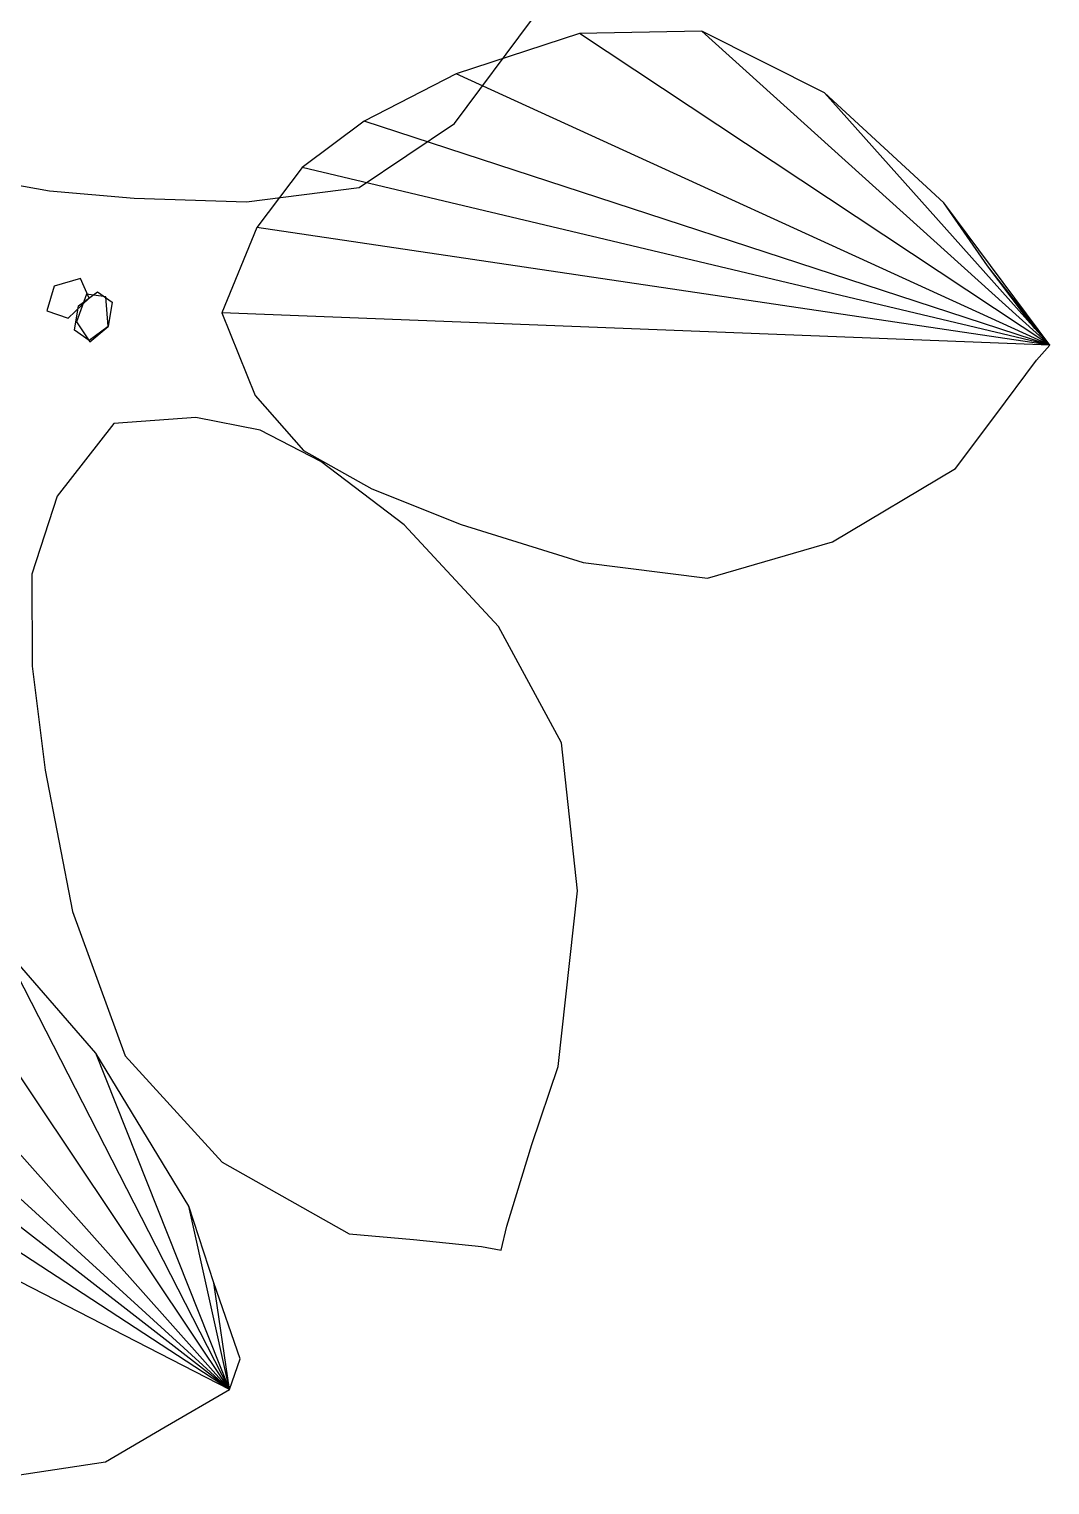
# Model space of a CAD drawing. Extents: x -23.2 to 18.8, y -18.4 to 11.3.
# Drawn here: x -4.0868 to -4.0049, y -0.7657 to -0.6489 of the extents above; entities that cross this region are included whole.
import ezdxf

# ---------------------------------------------------------------- set-up
doc = ezdxf.new("R2010")
doc.units = 0
doc.layers.add('FURNISHINGELEMENT', color=8, linetype='CONTINUOUS')

msp = doc.modelspace()

# ---------------------------------------------------------------- linework, layer by layer
at = {"layer": 'FURNISHINGELEMENT'}
for p, q in [((-4.05265, -0.65648, 4.19261), (-4.04647, -0.6482, 4.20556)), ((-4.04261, -0.64926, 4.22383), (-4.05251, -0.65249, 4.21297)), ((-4.04261, -0.64926, 4.22383), (-4.05251, -0.65249, 4.21297)), ((-4.04261, -0.64926, 4.22383), (-4.05251, -0.65249, 4.21297)), ((-4.04261, -0.64926, 4.22383), (-4.05251, -0.65249, 4.21297)), ((-4.04261, -0.64926, 4.22383), (-4.05251, -0.65249, 4.21297)), ((-4.04261, -0.64926, 4.22383), (-4.05251, -0.65249, 4.21297)), ((-4.0328, -0.64908, 4.23469), (-4.04261, -0.64926, 4.22383)), ((-4.0328, -0.64908, 4.23469), (-4.04261, -0.64926, 4.22383)), ((-4.0328, -0.64908, 4.23469), (-4.04261, -0.64926, 4.22383)), ((-4.0328, -0.64908, 4.23469), (-4.04261, -0.64926, 4.22383)), ((-4.0328, -0.64908, 4.23469), (-4.04261, -0.64926, 4.22383)), ((-4.00487, -0.67427, 4.25248), (-4.04261, -0.64926, 4.22383)), ((-4.00487, -0.67427, 4.25248), (-4.0328, -0.64908, 4.23469)), ((-4.02296, -0.65402, 4.24389), (-4.0328, -0.64908, 4.23469)), ((-4.02296, -0.65402, 4.24389), (-4.0328, -0.64908, 4.23469)), ((-4.02296, -0.65402, 4.24389), (-4.0328, -0.64908, 4.23469)), ((-4.02296, -0.65402, 4.24389), (-4.0328, -0.64908, 4.23469)), ((-4.05251, -0.65249, 4.21297), (-4.0599, -0.65631, 4.20496)), ((-4.05251, -0.65249, 4.21297), (-4.0599, -0.65631, 4.20496)), ((-4.05251, -0.65249, 4.21297), (-4.0599, -0.65631, 4.20496)), ((-4.05251, -0.65249, 4.21297), (-4.0599, -0.65631, 4.20496)), ((-4.05251, -0.65249, 4.21297), (-4.0599, -0.65631, 4.20496)), ((-4.05251, -0.65249, 4.21297), (-4.0599, -0.65631, 4.20496)), ((-4.05251, -0.65249, 4.21297), (-4.0599, -0.65631, 4.20496)), ((-4.00487, -0.67427, 4.25248), (-4.05251, -0.65249, 4.21297)), ((-4.00487, -0.67427, 4.25248), (-4.02296, -0.65402, 4.24389)), ((-4.01337, -0.66285, 4.25113), (-4.02296, -0.65402, 4.24389)), ((-4.01337, -0.66285, 4.25113), (-4.02296, -0.65402, 4.24389)), ((-4.01337, -0.66285, 4.25113), (-4.02296, -0.65402, 4.24389)), ((-4.0599, -0.65631, 4.20496), (-4.06487, -0.66003, 4.19929)), ((-4.0599, -0.65631, 4.20496), (-4.06487, -0.66003, 4.19929)), ((-4.0599, -0.65631, 4.20496), (-4.06487, -0.66003, 4.19929)), ((-4.0599, -0.65631, 4.20496), (-4.06487, -0.66003, 4.19929)), ((-4.0599, -0.65631, 4.20496), (-4.06487, -0.66003, 4.19929)), ((-4.0599, -0.65631, 4.20496), (-4.06487, -0.66003, 4.19929)), ((-4.0599, -0.65631, 4.20496), (-4.06487, -0.66003, 4.19929)), ((-4.0599, -0.65631, 4.20496), (-4.06487, -0.66003, 4.19929)), ((-4.06029, -0.66161, 4.18086), (-4.05265, -0.65648, 4.19261)), ((-4.00487, -0.67427, 4.25248), (-4.0599, -0.65631, 4.20496)), ((-4.09044, -0.66093, 4.15015), (-4.08515, -0.6619, 4.15514)), ((-4.06487, -0.66003, 4.19929), (-4.0685, -0.66482, 4.19498)), ((-4.06487, -0.66003, 4.19929), (-4.0685, -0.66482, 4.19498)), ((-4.06487, -0.66003, 4.19929), (-4.0685, -0.66482, 4.19498)), ((-4.06487, -0.66003, 4.19929), (-4.0685, -0.66482, 4.19498)), ((-4.06487, -0.66003, 4.19929), (-4.0685, -0.66482, 4.19498)), ((-4.06487, -0.66003, 4.19929), (-4.0685, -0.66482, 4.19498)), ((-4.06487, -0.66003, 4.19929), (-4.0685, -0.66482, 4.19498)), ((-4.06487, -0.66003, 4.19929), (-4.0685, -0.66482, 4.19498)), ((-4.06487, -0.66003, 4.19929), (-4.0685, -0.66482, 4.19498)), ((-4.00487, -0.67427, 4.25248), (-4.06487, -0.66003, 4.19929)), ((-4.08515, -0.6619, 4.15514), (-4.07835, -0.66249, 4.16171)), ((-4.06933, -0.66277, 4.17062), (-4.06029, -0.66161, 4.18086)), ((-4.07835, -0.66249, 4.16171), (-4.06933, -0.66277, 4.17062)), ((-4.00487, -0.67427, 4.25248), (-4.01337, -0.66285, 4.25113)), ((-4.00987, -0.66791, 4.25212), (-4.01337, -0.66285, 4.25113)), ((-4.00987, -0.66791, 4.25212), (-4.01337, -0.66285, 4.25113)), ((-4.0685, -0.66482, 4.19498), (-4.07132, -0.67169, 4.19176)), ((-4.0685, -0.66482, 4.19498), (-4.07132, -0.67169, 4.19176)), ((-4.0685, -0.66482, 4.19498), (-4.07132, -0.67169, 4.19176)), ((-4.0685, -0.66482, 4.19498), (-4.07132, -0.67169, 4.19176)), ((-4.0685, -0.66482, 4.19498), (-4.07132, -0.67169, 4.19176)), ((-4.0685, -0.66482, 4.19498), (-4.07132, -0.67169, 4.19176)), ((-4.0685, -0.66482, 4.19498), (-4.07132, -0.67169, 4.19176)), ((-4.0685, -0.66482, 4.19498), (-4.07132, -0.67169, 4.19176)), ((-4.0685, -0.66482, 4.19498), (-4.07132, -0.67169, 4.19176)), ((-4.0685, -0.66482, 4.19498), (-4.07132, -0.67169, 4.19176)), ((-4.00487, -0.67427, 4.25248), (-4.0685, -0.66482, 4.19498)), ((-4.00487, -0.67427, 4.25248), (-4.00987, -0.66791, 4.25212)), ((-4.00608, -0.67293, 4.2524), (-4.00987, -0.66791, 4.25212)), ((-4.08266, -0.66892, 4.17563), (-4.08477, -0.66955, 4.17616)), ((-4.08196, -0.67051, 4.17383), (-4.08266, -0.66892, 4.17563)), ((-4.08477, -0.66955, 4.17616), (-4.08537, -0.67152, 4.17469)), ((-4.08364, -0.67212, 4.17326), (-4.08196, -0.67051, 4.17383)), ((-4.08219, -0.67017, 4.17933), (-4.08298, -0.67241, 4.18005)), ((-4.08281, -0.67113, 4.17997), (-4.0813, -0.67, 4.17924)), ((-4.08062, -0.6704, 4.17749), (-4.08219, -0.67017, 4.17933)), ((-4.0813, -0.67, 4.17924), (-4.08011, -0.67083, 4.17779)), ((-4.08044, -0.67278, 4.17707), (-4.08062, -0.6704, 4.17749)), ((-4.08537, -0.67152, 4.17469), (-4.08364, -0.67212, 4.17326)), ((-4.08315, -0.67308, 4.17924), (-4.08281, -0.67113, 4.17997)), ((-4.08011, -0.67083, 4.17779), (-4.08044, -0.67278, 4.17707)), ((-4.07132, -0.67169, 4.19176), (-4.06865, -0.67831, 4.19473)), ((-4.00487, -0.67427, 4.25248), (-4.07132, -0.67169, 4.19176)), ((-4.07132, -0.67169, 4.19176), (-4.06865, -0.67831, 4.19473)), ((-4.07132, -0.67169, 4.19176), (-4.06865, -0.67831, 4.19473)), ((-4.07132, -0.67169, 4.19176), (-4.06865, -0.67831, 4.19473)), ((-4.07132, -0.67169, 4.19176), (-4.06865, -0.67831, 4.19473)), ((-4.07132, -0.67169, 4.19176), (-4.06865, -0.67831, 4.19473)), ((-4.07132, -0.67169, 4.19176), (-4.06865, -0.67831, 4.19473)), ((-4.07132, -0.67169, 4.19176), (-4.06865, -0.67831, 4.19473)), ((-4.07132, -0.67169, 4.19176), (-4.06865, -0.67831, 4.19473)), ((-4.07132, -0.67169, 4.19176), (-4.06865, -0.67831, 4.19473)), ((-4.07132, -0.67169, 4.19176), (-4.06865, -0.67831, 4.19473)), ((-4.08298, -0.67241, 4.18005), (-4.0819, -0.67402, 4.17865)), ((-4.08044, -0.67278, 4.17707), (-4.08196, -0.67391, 4.17779)), ((-4.0819, -0.67402, 4.17865), (-4.08044, -0.67278, 4.17707)), ((-4.08196, -0.67391, 4.17779), (-4.08315, -0.67308, 4.17924)), ((-4.00487, -0.67427, 4.25248), (-4.00608, -0.67293, 4.2524)), ((-4.00594, -0.67549, 4.25127), (-4.00487, -0.67427, 4.25248)), ((-4.00594, -0.67549, 4.25127), (-4.00487, -0.67427, 4.25248)), ((-4.00594, -0.67549, 4.25127), (-4.00487, -0.67427, 4.25248)), ((-4.00594, -0.67549, 4.25127), (-4.00487, -0.67427, 4.25248)), ((-4.00594, -0.67549, 4.25127), (-4.00487, -0.67427, 4.25248)), ((-4.00594, -0.67549, 4.25127), (-4.00487, -0.67427, 4.25248)), ((-4.00594, -0.67549, 4.25127), (-4.00487, -0.67427, 4.25248)), ((-4.00594, -0.67549, 4.25127), (-4.00487, -0.67427, 4.25248)), ((-4.00594, -0.67549, 4.25127), (-4.00487, -0.67427, 4.25248)), ((-4.00594, -0.67549, 4.25127), (-4.00487, -0.67427, 4.25248)), ((-4.00594, -0.67549, 4.25127), (-4.00487, -0.67427, 4.25248)), ((-4.00929, -0.67996, 4.24706), (-4.00594, -0.67549, 4.25127)), ((-4.00929, -0.67996, 4.24706), (-4.00594, -0.67549, 4.25127)), ((-4.00929, -0.67996, 4.24706), (-4.00594, -0.67549, 4.25127)), ((-4.00929, -0.67996, 4.24706), (-4.00594, -0.67549, 4.25127)), ((-4.00929, -0.67996, 4.24706), (-4.00594, -0.67549, 4.25127)), ((-4.00929, -0.67996, 4.24706), (-4.00594, -0.67549, 4.25127)), ((-4.00929, -0.67996, 4.24706), (-4.00594, -0.67549, 4.25127)), ((-4.00929, -0.67996, 4.24706), (-4.00594, -0.67549, 4.25127)), ((-4.00929, -0.67996, 4.24706), (-4.00594, -0.67549, 4.25127)), ((-4.00929, -0.67996, 4.24706), (-4.00594, -0.67549, 4.25127)), ((-4.00929, -0.67996, 4.24706), (-4.00594, -0.67549, 4.25127)), ((-4.06865, -0.67831, 4.19473), (-4.06477, -0.68272, 4.19854)), ((-4.06865, -0.67831, 4.19473), (-4.06477, -0.68272, 4.19854)), ((-4.06865, -0.67831, 4.19473), (-4.06477, -0.68272, 4.19854)), ((-4.06865, -0.67831, 4.19473), (-4.06477, -0.68272, 4.19854)), ((-4.06865, -0.67831, 4.19473), (-4.06477, -0.68272, 4.19854)), ((-4.06865, -0.67831, 4.19473), (-4.06477, -0.68272, 4.19854)), ((-4.06865, -0.67831, 4.19473), (-4.06477, -0.68272, 4.19854)), ((-4.06865, -0.67831, 4.19473), (-4.06477, -0.68272, 4.19854)), ((-4.06865, -0.67831, 4.19473), (-4.06477, -0.68272, 4.19854)), ((-4.06865, -0.67831, 4.19473), (-4.06477, -0.68272, 4.19854)), ((-4.06865, -0.67831, 4.19473), (-4.06477, -0.68272, 4.19854)), ((-4.07999, -0.68055, 4.18832), (-4.08452, -0.6864, 4.1916)), ((-4.07341, -0.68008, 4.19135), (-4.07999, -0.68055, 4.18832)), ((-4.06824, -0.6811, 4.19519), (-4.07341, -0.68008, 4.19135)), ((-4.01244, -0.68418, 4.24266), (-4.00929, -0.67996, 4.24706)), ((-4.01244, -0.68418, 4.24266), (-4.00929, -0.67996, 4.24706)), ((-4.01244, -0.68418, 4.24266), (-4.00929, -0.67996, 4.24706)), ((-4.01244, -0.68418, 4.24266), (-4.00929, -0.67996, 4.24706)), ((-4.01244, -0.68418, 4.24266), (-4.00929, -0.67996, 4.24706)), ((-4.01244, -0.68418, 4.24266), (-4.00929, -0.67996, 4.24706)), ((-4.01244, -0.68418, 4.24266), (-4.00929, -0.67996, 4.24706)), ((-4.01244, -0.68418, 4.24266), (-4.00929, -0.67996, 4.24706)), ((-4.01244, -0.68418, 4.24266), (-4.00929, -0.67996, 4.24706)), ((-4.01244, -0.68418, 4.24266), (-4.00929, -0.67996, 4.24706)), ((-4.01244, -0.68418, 4.24266), (-4.00929, -0.67996, 4.24706)), ((-4.06336, -0.6836, 4.20009), (-4.06824, -0.6811, 4.19519)), ((-4.06477, -0.68272, 4.19854), (-4.05928, -0.68581, 4.20328)), ((-4.06477, -0.68272, 4.19854), (-4.05928, -0.68581, 4.20328)), ((-4.06477, -0.68272, 4.19854), (-4.05928, -0.68581, 4.20328)), ((-4.06477, -0.68272, 4.19854), (-4.05928, -0.68581, 4.20328)), ((-4.06477, -0.68272, 4.19854), (-4.05928, -0.68581, 4.20328)), ((-4.06477, -0.68272, 4.19854), (-4.05928, -0.68581, 4.20328)), ((-4.06477, -0.68272, 4.19854), (-4.05928, -0.68581, 4.20328)), ((-4.06477, -0.68272, 4.19854), (-4.05928, -0.68581, 4.20328)), ((-4.06477, -0.68272, 4.19854), (-4.05928, -0.68581, 4.20328)), ((-4.06477, -0.68272, 4.19854), (-4.05928, -0.68581, 4.20328)), ((-4.06477, -0.68272, 4.19854), (-4.05928, -0.68581, 4.20328)), ((-4.05669, -0.68868, 4.20751), (-4.06336, -0.6836, 4.20009)), ((-4.0223, -0.69005, 4.23166), (-4.01244, -0.68418, 4.24266)), ((-4.0223, -0.69005, 4.23166), (-4.01244, -0.68418, 4.24266)), ((-4.0223, -0.69005, 4.23166), (-4.01244, -0.68418, 4.24266)), ((-4.0223, -0.69005, 4.23166), (-4.01244, -0.68418, 4.24266)), ((-4.0223, -0.69005, 4.23166), (-4.01244, -0.68418, 4.24266)), ((-4.0223, -0.69005, 4.23166), (-4.01244, -0.68418, 4.24266)), ((-4.0223, -0.69005, 4.23166), (-4.01244, -0.68418, 4.24266)), ((-4.0223, -0.69005, 4.23166), (-4.01244, -0.68418, 4.24266)), ((-4.0223, -0.69005, 4.23166), (-4.01244, -0.68418, 4.24266)), ((-4.0223, -0.69005, 4.23166), (-4.01244, -0.68418, 4.24266)), ((-4.0223, -0.69005, 4.23166), (-4.01244, -0.68418, 4.24266)), ((-4.08452, -0.6864, 4.1916), (-4.08656, -0.69264, 4.19595)), ((-4.05928, -0.68581, 4.20328), (-4.05212, -0.68866, 4.2086)), ((-4.05928, -0.68581, 4.20328), (-4.05212, -0.68866, 4.2086)), ((-4.05928, -0.68581, 4.20328), (-4.05212, -0.68866, 4.2086)), ((-4.05928, -0.68581, 4.20328), (-4.05212, -0.68866, 4.2086)), ((-4.05928, -0.68581, 4.20328), (-4.05212, -0.68866, 4.2086)), ((-4.05928, -0.68581, 4.20328), (-4.05212, -0.68866, 4.2086)), ((-4.05928, -0.68581, 4.20328), (-4.05212, -0.68866, 4.2086)), ((-4.05928, -0.68581, 4.20328), (-4.05212, -0.68866, 4.2086)), ((-4.05928, -0.68581, 4.20328), (-4.05212, -0.68866, 4.2086)), ((-4.05928, -0.68581, 4.20328), (-4.05212, -0.68866, 4.2086)), ((-4.05928, -0.68581, 4.20328), (-4.05212, -0.68866, 4.2086)), ((-4.04911, -0.69686, 4.21703), (-4.05669, -0.68868, 4.20751)), ((-4.05212, -0.68866, 4.2086), (-4.04231, -0.69171, 4.21545)), ((-4.05212, -0.68866, 4.2086), (-4.04231, -0.69171, 4.21545)), ((-4.05212, -0.68866, 4.2086), (-4.04231, -0.69171, 4.21545)), ((-4.05212, -0.68866, 4.2086), (-4.04231, -0.69171, 4.21545)), ((-4.05212, -0.68866, 4.2086), (-4.04231, -0.69171, 4.21545)), ((-4.05212, -0.68866, 4.2086), (-4.04231, -0.69171, 4.21545)), ((-4.05212, -0.68866, 4.2086), (-4.04231, -0.69171, 4.21545)), ((-4.05212, -0.68866, 4.2086), (-4.04231, -0.69171, 4.21545)), ((-4.05212, -0.68866, 4.2086), (-4.04231, -0.69171, 4.21545)), ((-4.05212, -0.68866, 4.2086), (-4.04231, -0.69171, 4.21545)), ((-4.05212, -0.68866, 4.2086), (-4.04231, -0.69171, 4.21545)), ((-4.03234, -0.69298, 4.22286), (-4.0223, -0.69005, 4.23166)), ((-4.03234, -0.69298, 4.22286), (-4.0223, -0.69005, 4.23166)), ((-4.03234, -0.69298, 4.22286), (-4.0223, -0.69005, 4.23166)), ((-4.03234, -0.69298, 4.22286), (-4.0223, -0.69005, 4.23166)), ((-4.03234, -0.69298, 4.22286), (-4.0223, -0.69005, 4.23166)), ((-4.03234, -0.69298, 4.22286), (-4.0223, -0.69005, 4.23166)), ((-4.03234, -0.69298, 4.22286), (-4.0223, -0.69005, 4.23166)), ((-4.03234, -0.69298, 4.22286), (-4.0223, -0.69005, 4.23166)), ((-4.03234, -0.69298, 4.22286), (-4.0223, -0.69005, 4.23166)), ((-4.03234, -0.69298, 4.22286), (-4.0223, -0.69005, 4.23166)), ((-4.03234, -0.69298, 4.22286), (-4.0223, -0.69005, 4.23166)), ((-4.08656, -0.69264, 4.19595), (-4.08653, -0.70003, 4.20136)), ((-4.04231, -0.69171, 4.21545), (-4.03234, -0.69298, 4.22286)), ((-4.04231, -0.69171, 4.21545), (-4.03234, -0.69298, 4.22286)), ((-4.04231, -0.69171, 4.21545), (-4.03234, -0.69298, 4.22286)), ((-4.04231, -0.69171, 4.21545), (-4.03234, -0.69298, 4.22286)), ((-4.04231, -0.69171, 4.21545), (-4.03234, -0.69298, 4.22286)), ((-4.04231, -0.69171, 4.21545), (-4.03234, -0.69298, 4.22286)), ((-4.04231, -0.69171, 4.21545), (-4.03234, -0.69298, 4.22286)), ((-4.04231, -0.69171, 4.21545), (-4.03234, -0.69298, 4.22286)), ((-4.04231, -0.69171, 4.21545), (-4.03234, -0.69298, 4.22286)), ((-4.04231, -0.69171, 4.21545), (-4.03234, -0.69298, 4.22286)), ((-4.04231, -0.69171, 4.21545), (-4.03234, -0.69298, 4.22286)), ((-4.04407, -0.70619, 4.22582), (-4.04911, -0.69686, 4.21703)), ((-4.08653, -0.70003, 4.20136), (-4.08549, -0.70837, 4.2067)), ((-4.04277, -0.71807, 4.23435), (-4.04407, -0.70619, 4.22582)), ((-4.08549, -0.70837, 4.2067), (-4.08329, -0.71972, 4.2129)), ((-4.0707, -0.75807, 4.03653), (-4.11596, -0.71684, 3.99841)), ((-4.0707, -0.75807, 4.03653), (-4.10752, -0.71677, 4.00574)), ((-4.0707, -0.75807, 4.03653), (-4.12229, -0.71799, 3.99338)), ((-4.0707, -0.75807, 4.03653), (-4.09724, -0.71842, 4.01587)), ((-4.04433, -0.73216, 4.24217), (-4.04277, -0.71807, 4.23435)), ((-4.08329, -0.71972, 4.2129), (-4.07908, -0.7313, 4.21944)), ((-4.0707, -0.75807, 4.03653), (-4.12772, -0.72083, 3.98973)), ((-4.0707, -0.75807, 4.03653), (-4.08895, -0.72242, 4.02558)), ((-4.08142, -0.7311, 4.03472), (-4.08895, -0.72242, 4.02558)), ((-4.08142, -0.7311, 4.03472), (-4.08895, -0.72242, 4.02558)), ((-4.08142, -0.7311, 4.03472), (-4.08895, -0.72242, 4.02558)), ((-4.08142, -0.7311, 4.03472), (-4.08895, -0.72242, 4.02558)), ((-4.0707, -0.75807, 4.03653), (-4.13296, -0.72608, 3.98712)), ((-4.0707, -0.75807, 4.03653), (-4.08142, -0.7311, 4.03472)), ((-4.07397, -0.74337, 4.0393), (-4.08142, -0.7311, 4.03472)), ((-4.07397, -0.74337, 4.0393), (-4.08142, -0.7311, 4.03472)), ((-4.07397, -0.74337, 4.0393), (-4.08142, -0.7311, 4.03472)), ((-4.07908, -0.7313, 4.21944), (-4.07128, -0.73983, 4.22725)), ((-4.04645, -0.73842, 4.24358), (-4.04433, -0.73216, 4.24217)), ((-4.04845, -0.74496, 4.24419), (-4.04645, -0.73842, 4.24358)), ((-4.07128, -0.73983, 4.22725), (-4.0611, -0.74558, 4.23672)), ((-4.0707, -0.75807, 4.03653), (-4.07397, -0.74337, 4.0393)), ((-4.07196, -0.74953, 4.03905), (-4.07397, -0.74337, 4.0393)), ((-4.07196, -0.74953, 4.03905), (-4.07397, -0.74337, 4.0393)), ((-4.04891, -0.74689, 4.24433), (-4.04845, -0.74496, 4.24419)), ((-4.0611, -0.74558, 4.23672), (-4.05593, -0.74605, 4.24023)), ((-4.05593, -0.74605, 4.24023), (-4.05047, -0.74659, 4.24342)), ((-4.05047, -0.74659, 4.24342), (-4.04891, -0.74689, 4.24433)), ((-4.0707, -0.75807, 4.03653), (-4.07196, -0.74953, 4.03905)), ((-4.06985, -0.75561, 4.03771), (-4.07196, -0.74953, 4.03905)), ((-4.0707, -0.75807, 4.03653), (-4.06985, -0.75561, 4.03771)), ((-4.07587, -0.76106, 4.03378), (-4.0707, -0.75807, 4.03653)), ((-4.07587, -0.76106, 4.03378), (-4.0707, -0.75807, 4.03653)), ((-4.07587, -0.76106, 4.03378), (-4.0707, -0.75807, 4.03653)), ((-4.07587, -0.76106, 4.03378), (-4.0707, -0.75807, 4.03653)), ((-4.07587, -0.76106, 4.03378), (-4.0707, -0.75807, 4.03653)), ((-4.07587, -0.76106, 4.03378), (-4.0707, -0.75807, 4.03653)), ((-4.07587, -0.76106, 4.03378), (-4.0707, -0.75807, 4.03653)), ((-4.07587, -0.76106, 4.03378), (-4.0707, -0.75807, 4.03653)), ((-4.07587, -0.76106, 4.03378), (-4.0707, -0.75807, 4.03653)), ((-4.07587, -0.76106, 4.03378), (-4.0707, -0.75807, 4.03653)), ((-4.07587, -0.76106, 4.03378), (-4.0707, -0.75807, 4.03653)), ((-4.08066, -0.76389, 4.03052), (-4.07587, -0.76106, 4.03378)), ((-4.08066, -0.76389, 4.03052), (-4.07587, -0.76106, 4.03378)), ((-4.08066, -0.76389, 4.03052), (-4.07587, -0.76106, 4.03378)), ((-4.08066, -0.76389, 4.03052), (-4.07587, -0.76106, 4.03378)), ((-4.08066, -0.76389, 4.03052), (-4.07587, -0.76106, 4.03378)), ((-4.08066, -0.76389, 4.03052), (-4.07587, -0.76106, 4.03378)), ((-4.08066, -0.76389, 4.03052), (-4.07587, -0.76106, 4.03378)), ((-4.08066, -0.76389, 4.03052), (-4.07587, -0.76106, 4.03378)), ((-4.08066, -0.76389, 4.03052), (-4.07587, -0.76106, 4.03378)), ((-4.08066, -0.76389, 4.03052), (-4.07587, -0.76106, 4.03378)), ((-4.08066, -0.76389, 4.03052), (-4.07587, -0.76106, 4.03378)), ((-4.09288, -0.76573, 4.02233), (-4.08066, -0.76389, 4.03052)), ((-4.09288, -0.76573, 4.02233), (-4.08066, -0.76389, 4.03052)), ((-4.09288, -0.76573, 4.02233), (-4.08066, -0.76389, 4.03052)), ((-4.09288, -0.76573, 4.02233), (-4.08066, -0.76389, 4.03052)), ((-4.09288, -0.76573, 4.02233), (-4.08066, -0.76389, 4.03052)), ((-4.09288, -0.76573, 4.02233), (-4.08066, -0.76389, 4.03052)), ((-4.09288, -0.76573, 4.02233), (-4.08066, -0.76389, 4.03052)), ((-4.09288, -0.76573, 4.02233), (-4.08066, -0.76389, 4.03052)), ((-4.09288, -0.76573, 4.02233), (-4.08066, -0.76389, 4.03052)), ((-4.09288, -0.76573, 4.02233), (-4.08066, -0.76389, 4.03052)), ((-4.09288, -0.76573, 4.02233), (-4.08066, -0.76389, 4.03052))]:
    msp.add_line(p, q, dxfattribs=at)

doc.saveas('drawing.dxf')
